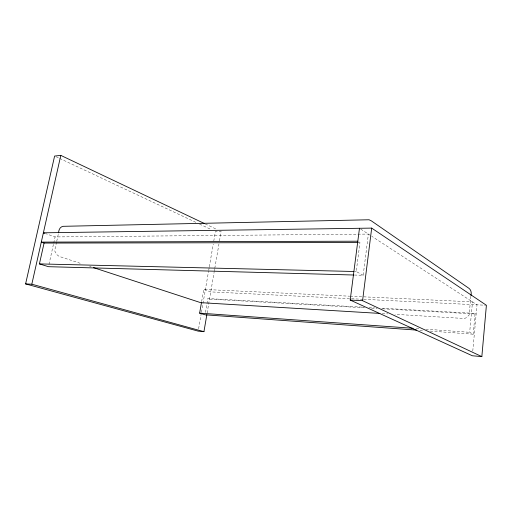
<?xml version="1.0" encoding="UTF-8"?>
<svg xmlns="http://www.w3.org/2000/svg" width="512" height="512" viewBox="0 0 512 512"><rect width="100%" height="100%" fill="white"/><g stroke="black" fill="none" stroke-linecap="round" stroke-linejoin="round"><path stroke-width="0.38" stroke-dasharray="2.56 1.92" d="M472.781 351.04L477.011 304.819L371.725 236.256M381.779 308.218L475.117 313.395L473.203 334.202L469.67 332.307L472.499 301.875L350.483 296.224M470.88 296.269L469.133 314.963L466.33 317.747L464.307 318.496L394.995 314.323M354.394 275.034L363.181 275.27L368.39 234.08L55.066 236.934L45.568 233.587M363.181 275.27L356.224 271.546L359.962 242.534L358.886 241.869M207.123 313.062L214.112 272.269M214.246 271.488L214.65 269.133M214.784 268.346L218.95 244.006M219.488 240.864L221.101 231.443L215.424 231.52L213.792 240.934M198.598 328.787L201.312 313.101M201.446 312.32L208.64 270.739M208.774 269.958L209.184 267.603M209.318 266.822L213.254 244.07M205.485 312.48L207.872 298.566L364.23 307.238M201.626 301.658L203.75 289.427L349.683 296.186M48.986 264.397L53.542 243.802M53.715 243.04L55.066 236.934M56.563 242.054L54.63 250.822L57.018 254.797L59.2 256.41L81.248 263.616M56.723 241.318L58.419 233.632M354.63 271.507L356.224 271.546M363.014 299.29L210.752 291.898L203.75 289.427M363.814 299.328L485.619 305.235M369.018 307.507L374.598 307.814M364.397 307.789L209.51 299.117L207.872 298.566M371.584 308.192L377.171 308.506M382.758 308.813L476.166 314.042L475.117 313.395M382.253 313.562L387.827 313.894M416.301 328.518L419.482 328.742M425.856 329.197L469.67 332.307M419.898 330.342L423.872 330.63M430.24 331.091L473.203 334.202M89.613 266.349L91.13 266.848M56.058 156.73L58.938 158.08M59.661 158.419L196.672 222.72M199.558 224.077L211.098 229.491M205.216 223.91L216.045 229.05M360.755 229.107L371.059 235.821"/><path stroke-width="0.77" d="M359.482 228.282L350.195 300.058L472.352 355.763L481.843 356.614L486.4 305.274L371.693 228.109L43.379 232.813L44.838 233.331M470.95 295.526C471.565 293.024 471.219 290.144 469.101 288.442L371.315 220.845L369.056 219.77L63.27 226.31C59.987 226.72 58.675 229.92 58.586 232.858M481.843 356.614L362.573 300.672L371.693 228.109M204.493 223.565L60.806 155.386L54.611 156.051L25.6 283.904L198.189 331.142L203.942 331.661L206.861 314.618M416.717 330.112L205.088 314.803L199.635 313.126L201.491 302.426M25.6 283.904L31.814 284.211L60.806 155.386M353.594 275.008L48.48 266.688L39.418 263.904L44.083 243.066L358.362 242.534M357.811 241.21L41.286 242.118L44.083 243.066M39.418 263.904L353.83 271.488M350.195 300.058L362.573 300.672M379.859 313.414L200.608 302.637L93.408 267.597M199.635 313.126L413.114 328.294M31.814 284.211L203.942 331.661"/></g></svg>
